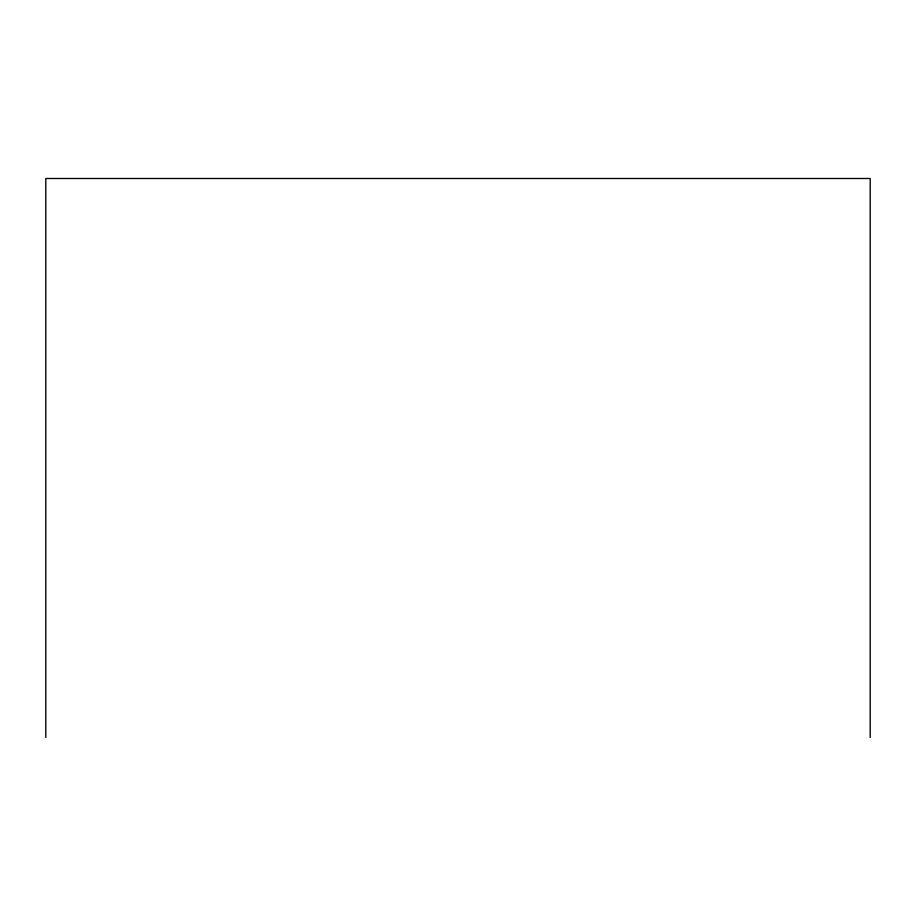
<?xml version="1.0" encoding="UTF-8"?>
<svg xmlns="http://www.w3.org/2000/svg" width="916" height="916" viewBox="0 0 916 916"><rect width="100%" height="100%" fill="white"/><g stroke="black" fill="none" stroke-linecap="round" stroke-linejoin="round"><path stroke-width="1.37" d="M870.2 737.506L870.2 178.494L45.8 178.494L45.8 737.506"/></g></svg>
